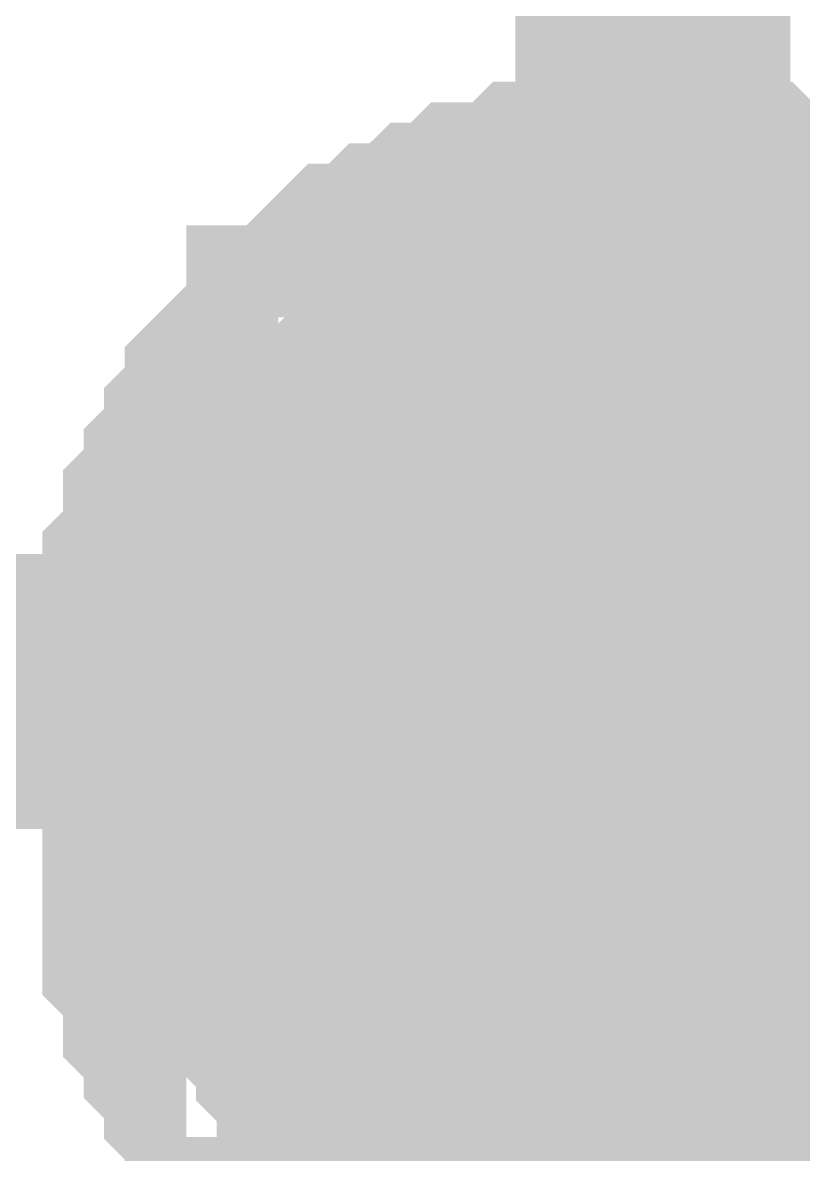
# Model space of a CAD drawing. Header units: millimetres. Extents: x 0 to 800, y 0 to 567.
# Drawn here: x 368.139 to 368.989, y 359.645 to 360.879 of the extents above; entities that cross this region are included whole.
import ezdxf

# ---------------------------------------------------------------- set-up
doc = ezdxf.new("R2010")
doc.units = ezdxf.units.MM
doc.layers.add('Sheet', color=255, linetype='Continuous')

msp = doc.modelspace()

# ---------------------------------------------------------------- linework, layer by layer
at = {"layer": 'Sheet'}
for points, const_width in [([(368.8255, 363.98), (368.8255, 360.1498)], 0.2997), ([(368.3103, 360.1498), (368.3103, 360.1722), (368.3103, 360.1946), (368.3103, 360.2394), (368.3103, 360.2618), (368.3327, 360.2842), (368.3327, 360.3066), (368.3327, 360.329), (368.3551, 360.3514), (368.3551, 360.3737), (368.3775, 360.3961), (368.3775, 360.4185), (368.3999, 360.4409), (368.3999, 360.4633), (368.4223, 360.4857), (368.4447, 360.5081), (368.4671, 360.5081), (368.4671, 360.5305), (368.4895, 360.5529), (368.5119, 360.5753), (368.5343, 360.5753), (368.5567, 360.5977), (368.5791, 360.5977), (368.6015, 360.6201), (368.6239, 360.6201), (368.6463, 360.6425), (368.6687, 360.6425), (368.6911, 360.6425), (368.7135, 360.6649), (368.7359, 360.6649), (368.7807, 360.6649), (368.8031, 360.6649), (368.8255, 360.6649)], 0.2997), ([(368.3103, 360.1498), (368.3103, 360.1722), (368.3103, 360.1946), (368.3103, 360.2394), (368.3103, 360.2618), (368.3327, 360.2842), (368.3327, 360.3066), (368.3327, 360.329), (368.3551, 360.3514), (368.3551, 360.3737), (368.3775, 360.3961), (368.3775, 360.4185), (368.3999, 360.4409), (368.3999, 360.4633), (368.4223, 360.4857), (368.4447, 360.5081), (368.4671, 360.5081), (368.4671, 360.5305), (368.4895, 360.5529), (368.5119, 360.5753), (368.5343, 360.5753), (368.5567, 360.5977), (368.5791, 360.5977), (368.6015, 360.6201), (368.6239, 360.6201), (368.6463, 360.6425), (368.6687, 360.6425), (368.6911, 360.6425), (368.7135, 360.6649), (368.7359, 360.6649), (368.7807, 360.6649), (368.8031, 360.6649), (368.8255, 360.6649)], 0.2997), ([(368.3103, 360.1498), (368.3103, 360.1722), (368.3103, 360.1946), (368.3103, 360.2394), (368.3103, 360.2618), (368.3327, 360.2842), (368.3327, 360.3066), (368.3327, 360.329), (368.3551, 360.3514), (368.3551, 360.3737), (368.3775, 360.3961), (368.3775, 360.4185), (368.3999, 360.4409), (368.3999, 360.4633), (368.4223, 360.4857), (368.4447, 360.5081), (368.4671, 360.5081), (368.4671, 360.5305), (368.4895, 360.5529), (368.5119, 360.5753), (368.5343, 360.5753), (368.5567, 360.5977), (368.5791, 360.5977), (368.6015, 360.6201), (368.6239, 360.6201), (368.6463, 360.6425), (368.6687, 360.6425), (368.6911, 360.6425), (368.7135, 360.6649), (368.7359, 360.6649), (368.7807, 360.6649), (368.8031, 360.6649), (368.8255, 360.6649)], 0.2997), ([(368.3103, 360.1498), (368.3103, 360.1722), (368.3103, 360.1946), (368.3103, 360.2394), (368.3103, 360.2618), (368.3327, 360.2842), (368.3327, 360.3066), (368.3327, 360.329), (368.3551, 360.3514), (368.3551, 360.3737), (368.3775, 360.3961), (368.3775, 360.4185), (368.3999, 360.4409), (368.3999, 360.4633), (368.4223, 360.4857), (368.4447, 360.5081), (368.4671, 360.5081), (368.4671, 360.5305), (368.4895, 360.5529), (368.5119, 360.5753), (368.5343, 360.5753), (368.5567, 360.5977), (368.5791, 360.5977), (368.6015, 360.6201), (368.6239, 360.6201), (368.6463, 360.6425), (368.6687, 360.6425), (368.6911, 360.6425), (368.7135, 360.6649), (368.7359, 360.6649), (368.7807, 360.6649), (368.8031, 360.6649), (368.8255, 360.6649)], 0.2997), ([(368.8255, 360.6649), (368.8255, 360.6649)], 0.2997), ([(368.8255, 360.6649), (368.8479, 360.6649), (368.8703, 360.6649), (368.8927, 360.6649), (368.9151, 360.6649), (368.9375, 360.6425), (368.9599, 360.6425), (369.0047, 360.6425), (369.0047, 360.6201), (369.0271, 360.6201), (369.0495, 360.5977), (369.0719, 360.5977), (369.0943, 360.5753), (369.1167, 360.5753), (369.1391, 360.5529), (369.1615, 360.5305)], 0.2997), ([(368.8255, 360.6649), (368.8255, 360.6649)], 0.2997), ([(368.8255, 360.6649), (368.8479, 360.6649), (368.8703, 360.6649), (368.8927, 360.6649), (368.9151, 360.6649), (368.9375, 360.6425), (368.9599, 360.6425), (369.0047, 360.6425), (369.0047, 360.6201), (369.0271, 360.6201), (369.0495, 360.5977), (369.0719, 360.5977), (369.0943, 360.5753), (369.1167, 360.5753), (369.1391, 360.5529), (369.1615, 360.5305)], 0.2997), ([(368.8255, 360.6649), (368.8255, 360.6649)], 0.2997), ([(368.8255, 360.6649), (368.8479, 360.6649), (368.8703, 360.6649), (368.8927, 360.6649), (368.9151, 360.6649), (368.9375, 360.6425), (368.9599, 360.6425), (369.0047, 360.6425), (369.0047, 360.6201), (369.0271, 360.6201), (369.0495, 360.5977), (369.0719, 360.5977), (369.0943, 360.5753), (369.1167, 360.5753), (369.1391, 360.5529), (369.1615, 360.5305)], 0.2997), ([(368.8255, 360.6649), (368.8255, 360.6649)], 0.2997), ([(368.8255, 360.6649), (368.8479, 360.6649), (368.8703, 360.6649), (368.8927, 360.6649), (368.9151, 360.6649), (368.9375, 360.6425), (368.9599, 360.6425), (369.0047, 360.6425), (369.0047, 360.6201), (369.0271, 360.6201), (369.0495, 360.5977), (369.0719, 360.5977), (369.0943, 360.5753), (369.1167, 360.5753), (369.1391, 360.5529), (369.1615, 360.5305)], 0.2997), ([(368.3103, 360.1498), (368.3103, 360.1722), (368.3103, 360.1946), (368.3103, 360.2394), (368.3103, 360.2618), (368.3327, 360.2842), (368.3327, 360.3066), (368.3327, 360.329), (368.3551, 360.3514), (368.3551, 360.3737), (368.3775, 360.3961), (368.3775, 360.4185), (368.3999, 360.4409), (368.3999, 360.4633), (368.4223, 360.4857), (368.4447, 360.5081), (368.4671, 360.5081), (368.4671, 360.5305), (368.4895, 360.5529), (368.5119, 360.5753), (368.5343, 360.5753), (368.5567, 360.5977), (368.5791, 360.5977), (368.6015, 360.6201), (368.6239, 360.6201), (368.6463, 360.6425), (368.6687, 360.6425), (368.6911, 360.6425), (368.7135, 360.6649), (368.7359, 360.6649), (368.7807, 360.6649), (368.8031, 360.6649), (368.8255, 360.6649)], 0.0991), ([(368.3103, 360.1498), (368.3103, 360.1722), (368.3103, 360.1946), (368.3103, 360.2394), (368.3103, 360.2618), (368.3327, 360.2842), (368.3327, 360.3066), (368.3327, 360.329), (368.3551, 360.3514), (368.3551, 360.3737), (368.3775, 360.3961), (368.3775, 360.4185), (368.3999, 360.4409), (368.3999, 360.4633), (368.4223, 360.4857), (368.4447, 360.5081), (368.4671, 360.5081), (368.4671, 360.5305), (368.4895, 360.5529), (368.5119, 360.5753), (368.5343, 360.5753), (368.5567, 360.5977), (368.5791, 360.5977), (368.6015, 360.6201), (368.6239, 360.6201), (368.6463, 360.6425), (368.6687, 360.6425), (368.6911, 360.6425), (368.7135, 360.6649), (368.7359, 360.6649), (368.7807, 360.6649), (368.8031, 360.6649), (368.8255, 360.6649)], 0.0991), ([(368.3103, 360.1498), (368.3103, 360.1722), (368.3103, 360.1946), (368.3103, 360.2394), (368.3103, 360.2618), (368.3327, 360.2842), (368.3327, 360.3066), (368.3327, 360.329), (368.3551, 360.3514), (368.3551, 360.3737), (368.3775, 360.3961), (368.3775, 360.4185), (368.3999, 360.4409), (368.3999, 360.4633), (368.4223, 360.4857), (368.4447, 360.5081), (368.4671, 360.5081), (368.4671, 360.5305), (368.4895, 360.5529), (368.5119, 360.5753), (368.5343, 360.5753), (368.5567, 360.5977), (368.5791, 360.5977), (368.6015, 360.6201), (368.6239, 360.6201), (368.6463, 360.6425), (368.6687, 360.6425), (368.6911, 360.6425), (368.7135, 360.6649), (368.7359, 360.6649), (368.7807, 360.6649), (368.8031, 360.6649), (368.8255, 360.6649)], 0.0991), ([(368.3103, 360.1498), (368.3103, 360.1722), (368.3103, 360.1946), (368.3103, 360.2394), (368.3103, 360.2618), (368.3327, 360.2842), (368.3327, 360.3066), (368.3327, 360.329), (368.3551, 360.3514), (368.3551, 360.3737), (368.3775, 360.3961), (368.3775, 360.4185), (368.3999, 360.4409), (368.3999, 360.4633), (368.4223, 360.4857), (368.4447, 360.5081), (368.4671, 360.5081), (368.4671, 360.5305), (368.4895, 360.5529), (368.5119, 360.5753), (368.5343, 360.5753), (368.5567, 360.5977), (368.5791, 360.5977), (368.6015, 360.6201), (368.6239, 360.6201), (368.6463, 360.6425), (368.6687, 360.6425), (368.6911, 360.6425), (368.7135, 360.6649), (368.7359, 360.6649), (368.7807, 360.6649), (368.8031, 360.6649), (368.8255, 360.6649)], 0.0991), ([(368.8255, 360.6649), (368.8255, 360.6649)], 0.0991), ([(368.8255, 360.6649), (368.8479, 360.6649), (368.8703, 360.6649), (368.8927, 360.6649), (368.9151, 360.6649), (368.9375, 360.6425), (368.9599, 360.6425), (369.0047, 360.6425), (369.0047, 360.6201), (369.0271, 360.6201), (369.0495, 360.5977)], 0.0991), ([(368.8255, 360.6649), (368.8255, 360.6649)], 0.0991), ([(368.8255, 360.6649), (368.8479, 360.6649), (368.8703, 360.6649), (368.8927, 360.6649), (368.9151, 360.6649), (368.9375, 360.6425), (368.9599, 360.6425), (369.0047, 360.6425), (369.0047, 360.6201), (369.0271, 360.6201), (369.0495, 360.5977)], 0.0991), ([(368.8255, 360.6649), (368.8255, 360.6649)], 0.0991), ([(368.8255, 360.6649), (368.8479, 360.6649), (368.8703, 360.6649), (368.8927, 360.6649), (368.9151, 360.6649), (368.9375, 360.6425), (368.9599, 360.6425), (369.0047, 360.6425), (369.0047, 360.6201), (369.0271, 360.6201), (369.0495, 360.5977)], 0.0991), ([(368.8255, 360.6649), (368.8255, 360.6649)], 0.0991), ([(368.8255, 360.6649), (368.8479, 360.6649), (368.8703, 360.6649), (368.8927, 360.6649), (368.9151, 360.6649), (368.9375, 360.6425), (368.9599, 360.6425), (369.0047, 360.6425), (369.0047, 360.6201), (369.0271, 360.6201), (369.0495, 360.5977)], 0.0991), ([(368.3103, 359.993), (368.3103, 360.0154), (368.3103, 360.0378), (368.3103, 360.0602), (368.3103, 360.0826), (368.3327, 360.105), (368.3327, 360.1274), (368.3327, 360.1722), (368.3551, 360.1722), (368.3551, 360.1946), (368.3775, 360.217), (368.3775, 360.2394), (368.3999, 360.2618), (368.3999, 360.2842), (368.4223, 360.3066), (368.4447, 360.329), (368.4671, 360.3514), (368.4671, 360.3514), (368.4895, 360.3737), (368.5119, 360.3961), (368.5343, 360.3961), (368.5567, 360.4185), (368.5791, 360.4185), (368.6015, 360.4409), (368.6239, 360.4409), (368.6463, 360.4633), (368.6687, 360.4633), (368.6911, 360.4633), (368.7135, 360.4857), (368.7359, 360.4857), (368.7807, 360.4857), (368.8031, 360.4857), (368.8255, 360.4857)], 0.2997), ([(368.3103, 359.993), (368.3103, 360.0154), (368.3103, 360.0378), (368.3103, 360.0602), (368.3103, 360.0826), (368.3327, 360.105), (368.3327, 360.1274), (368.3327, 360.1722), (368.3551, 360.1722), (368.3551, 360.1946), (368.3775, 360.217), (368.3775, 360.2394), (368.3999, 360.2618), (368.3999, 360.2842), (368.4223, 360.3066), (368.4447, 360.329), (368.4671, 360.3514), (368.4671, 360.3514), (368.4895, 360.3737), (368.5119, 360.3961), (368.5343, 360.3961), (368.5567, 360.4185), (368.5791, 360.4185), (368.6015, 360.4409), (368.6239, 360.4409), (368.6463, 360.4633), (368.6687, 360.4633), (368.6911, 360.4633), (368.7135, 360.4857), (368.7359, 360.4857), (368.7807, 360.4857), (368.8031, 360.4857), (368.8255, 360.4857)], 0.2997), ([(368.3103, 359.993), (368.3103, 360.0154), (368.3103, 360.0378), (368.3103, 360.0602), (368.3103, 360.0826), (368.3327, 360.105), (368.3327, 360.1274), (368.3327, 360.1722), (368.3551, 360.1722), (368.3551, 360.1946), (368.3775, 360.217), (368.3775, 360.2394), (368.3999, 360.2618), (368.3999, 360.2842), (368.4223, 360.3066), (368.4447, 360.329), (368.4671, 360.3514), (368.4671, 360.3514), (368.4895, 360.3737), (368.5119, 360.3961), (368.5343, 360.3961), (368.5567, 360.4185), (368.5791, 360.4185), (368.6015, 360.4409), (368.6239, 360.4409), (368.6463, 360.4633), (368.6687, 360.4633), (368.6911, 360.4633), (368.7135, 360.4857), (368.7359, 360.4857), (368.7807, 360.4857), (368.8031, 360.4857), (368.8255, 360.4857)], 0.2997), ([(368.3103, 359.993), (368.3103, 360.0154), (368.3103, 360.0378), (368.3103, 360.0602), (368.3103, 360.0826), (368.3327, 360.105), (368.3327, 360.1274), (368.3327, 360.1722), (368.3551, 360.1722), (368.3551, 360.1946), (368.3775, 360.217), (368.3775, 360.2394), (368.3999, 360.2618), (368.3999, 360.2842), (368.4223, 360.3066), (368.4447, 360.329), (368.4671, 360.3514), (368.4671, 360.3514), (368.4895, 360.3737), (368.5119, 360.3961), (368.5343, 360.3961), (368.5567, 360.4185), (368.5791, 360.4185), (368.6015, 360.4409), (368.6239, 360.4409), (368.6463, 360.4633), (368.6687, 360.4633), (368.6911, 360.4633), (368.7135, 360.4857), (368.7359, 360.4857), (368.7807, 360.4857), (368.8031, 360.4857), (368.8255, 360.4857)], 0.2997), ([(368.8255, 360.4857), (368.8255, 360.4857)], 0.2997), ([(368.8255, 360.4857), (368.8479, 360.4857), (368.8703, 360.4857), (368.8927, 360.4857), (368.9151, 360.4857), (368.9375, 360.4633), (368.9599, 360.4633), (369.0047, 360.4633), (369.0047, 360.4409), (369.0271, 360.4409), (369.0495, 360.4185), (369.0719, 360.4185), (369.0943, 360.3961), (369.1167, 360.3961), (369.1391, 360.3737), (369.1615, 360.3514)], 0.2997), ([(368.8255, 360.4857), (368.8255, 360.4857)], 0.2997), ([(368.8255, 360.4857), (368.8479, 360.4857), (368.8703, 360.4857), (368.8927, 360.4857), (368.9151, 360.4857), (368.9375, 360.4633), (368.9599, 360.4633), (369.0047, 360.4633), (369.0047, 360.4409), (369.0271, 360.4409), (369.0495, 360.4185), (369.0719, 360.4185), (369.0943, 360.3961), (369.1167, 360.3961), (369.1391, 360.3737), (369.1615, 360.3514)], 0.2997), ([(368.8255, 360.4857), (368.8255, 360.4857)], 0.2997), ([(368.8255, 360.4857), (368.8479, 360.4857), (368.8703, 360.4857), (368.8927, 360.4857), (368.9151, 360.4857), (368.9375, 360.4633), (368.9599, 360.4633), (369.0047, 360.4633), (369.0047, 360.4409), (369.0271, 360.4409), (369.0495, 360.4185), (369.0719, 360.4185), (369.0943, 360.3961), (369.1167, 360.3961), (369.1391, 360.3737), (369.1615, 360.3514)], 0.2997), ([(368.8255, 360.4857), (368.8255, 360.4857)], 0.2997), ([(368.8255, 360.4857), (368.8479, 360.4857), (368.8703, 360.4857), (368.8927, 360.4857), (368.9151, 360.4857), (368.9375, 360.4633), (368.9599, 360.4633), (369.0047, 360.4633), (369.0047, 360.4409), (369.0271, 360.4409), (369.0495, 360.4185), (369.0719, 360.4185), (369.0943, 360.3961), (369.1167, 360.3961), (369.1391, 360.3737), (369.1615, 360.3514)], 0.2997), ([(368.3103, 359.993), (368.3103, 360.0154), (368.3103, 360.0378), (368.3103, 360.0602), (368.3103, 360.0826), (368.3327, 360.105), (368.3327, 360.1274), (368.3327, 360.1722), (368.3551, 360.1722), (368.3551, 360.1946), (368.3775, 360.217), (368.3775, 360.2394), (368.3999, 360.2618), (368.3999, 360.2842), (368.4223, 360.3066), (368.4447, 360.329), (368.4671, 360.3514), (368.4671, 360.3514), (368.4895, 360.3737), (368.5119, 360.3961), (368.5343, 360.3961), (368.5567, 360.4185), (368.5791, 360.4185), (368.6015, 360.4409), (368.6239, 360.4409), (368.6463, 360.4633), (368.6687, 360.4633), (368.6911, 360.4633), (368.7135, 360.4857), (368.7359, 360.4857), (368.7807, 360.4857), (368.8031, 360.4857), (368.8255, 360.4857)], 0.0991), ([(368.3103, 359.993), (368.3103, 360.0154), (368.3103, 360.0378), (368.3103, 360.0602), (368.3103, 360.0826), (368.3327, 360.105), (368.3327, 360.1274), (368.3327, 360.1722), (368.3551, 360.1722), (368.3551, 360.1946), (368.3775, 360.217), (368.3775, 360.2394), (368.3999, 360.2618), (368.3999, 360.2842), (368.4223, 360.3066), (368.4447, 360.329), (368.4671, 360.3514), (368.4671, 360.3514), (368.4895, 360.3737), (368.5119, 360.3961), (368.5343, 360.3961), (368.5567, 360.4185), (368.5791, 360.4185), (368.6015, 360.4409), (368.6239, 360.4409), (368.6463, 360.4633), (368.6687, 360.4633), (368.6911, 360.4633), (368.7135, 360.4857), (368.7359, 360.4857), (368.7807, 360.4857), (368.8031, 360.4857), (368.8255, 360.4857)], 0.0991), ([(368.3103, 359.993), (368.3103, 360.0154), (368.3103, 360.0378), (368.3103, 360.0602), (368.3103, 360.0826), (368.3327, 360.105), (368.3327, 360.1274), (368.3327, 360.1722), (368.3551, 360.1722), (368.3551, 360.1946), (368.3775, 360.217), (368.3775, 360.2394), (368.3999, 360.2618), (368.3999, 360.2842), (368.4223, 360.3066), (368.4447, 360.329), (368.4671, 360.3514), (368.4671, 360.3514), (368.4895, 360.3737), (368.5119, 360.3961), (368.5343, 360.3961), (368.5567, 360.4185), (368.5791, 360.4185), (368.6015, 360.4409), (368.6239, 360.4409), (368.6463, 360.4633), (368.6687, 360.4633), (368.6911, 360.4633), (368.7135, 360.4857), (368.7359, 360.4857), (368.7807, 360.4857), (368.8031, 360.4857), (368.8255, 360.4857)], 0.0991), ([(368.3103, 359.993), (368.3103, 360.0154), (368.3103, 360.0378), (368.3103, 360.0602), (368.3103, 360.0826), (368.3327, 360.105), (368.3327, 360.1274), (368.3327, 360.1722), (368.3551, 360.1722), (368.3551, 360.1946), (368.3775, 360.217), (368.3775, 360.2394), (368.3999, 360.2618), (368.3999, 360.2842), (368.4223, 360.3066), (368.4447, 360.329), (368.4671, 360.3514), (368.4671, 360.3514), (368.4895, 360.3737), (368.5119, 360.3961), (368.5343, 360.3961), (368.5567, 360.4185), (368.5791, 360.4185), (368.6015, 360.4409), (368.6239, 360.4409), (368.6463, 360.4633), (368.6687, 360.4633), (368.6911, 360.4633), (368.7135, 360.4857), (368.7359, 360.4857), (368.7807, 360.4857), (368.8031, 360.4857), (368.8255, 360.4857)], 0.0991), ([(368.8255, 360.4857), (368.8255, 360.4857)], 0.0991), ([(368.8255, 360.4857), (368.8479, 360.4857), (368.8703, 360.4857), (368.8927, 360.4857), (368.9151, 360.4857), (368.9375, 360.4633), (368.9599, 360.4633), (369.0047, 360.4633), (369.0047, 360.4409), (369.0271, 360.4409), (369.0495, 360.4185)], 0.0991), ([(368.8255, 360.4857), (368.8255, 360.4857)], 0.0991), ([(368.8255, 360.4857), (368.8479, 360.4857), (368.8703, 360.4857), (368.8927, 360.4857), (368.9151, 360.4857), (368.9375, 360.4633), (368.9599, 360.4633), (369.0047, 360.4633), (369.0047, 360.4409), (369.0271, 360.4409), (369.0495, 360.4185)], 0.0991), ([(368.8255, 360.4857), (368.8255, 360.4857)], 0.0991), ([(368.8255, 360.4857), (368.8479, 360.4857), (368.8703, 360.4857), (368.8927, 360.4857), (368.9151, 360.4857), (368.9375, 360.4633), (368.9599, 360.4633), (369.0047, 360.4633), (369.0047, 360.4409), (369.0271, 360.4409), (369.0495, 360.4185)], 0.0991), ([(368.8255, 360.4857), (368.8255, 360.4857)], 0.0991), ([(368.8255, 360.4857), (368.8479, 360.4857), (368.8703, 360.4857), (368.8927, 360.4857), (368.9151, 360.4857), (368.9375, 360.4633), (368.9599, 360.4633), (369.0047, 360.4633), (369.0047, 360.4409), (369.0271, 360.4409), (369.0495, 360.4185)], 0.0991), ([(364.7488, 360.1498), (368.8255, 360.1498), (368.8255, 359.993)], 0.2997), ([(368.8255, 359.657), (368.8031, 359.657), (368.7807, 359.657), (368.7359, 359.657), (368.7135, 359.657), (368.6911, 359.6794), (368.6687, 359.6794), (368.6463, 359.6794), (368.6239, 359.7018), (368.6015, 359.7018), (368.5791, 359.7242), (368.5567, 359.7242), (368.5343, 359.7466), (368.5119, 359.7466), (368.4895, 359.769), (368.4671, 359.7914), (368.4671, 359.8138), (368.4447, 359.8138), (368.4223, 359.8362), (368.3999, 359.8586), (368.3999, 359.881), (368.3775, 359.9034), (368.3775, 359.9258), (368.3551, 359.9482), (368.3551, 359.9482), (368.3327, 359.9706), (368.3327, 360.0154), (368.3327, 360.0378), (368.3103, 360.0602), (368.3103, 360.0826), (368.3103, 360.105), (368.3103, 360.1274), (368.3103, 360.1498)], 0.2997), ([(368.3103, 360.1498), (368.3103, 360.1498)], 0.2997), ([(368.8255, 359.657), (368.8031, 359.657), (368.7807, 359.657), (368.7359, 359.657), (368.7135, 359.657), (368.6911, 359.6794), (368.6687, 359.6794), (368.6463, 359.6794), (368.6239, 359.7018), (368.6015, 359.7018), (368.5791, 359.7242), (368.5567, 359.7242), (368.5343, 359.7466), (368.5119, 359.7466), (368.4895, 359.769), (368.4671, 359.7914), (368.4671, 359.8138), (368.4447, 359.8138), (368.4223, 359.8362), (368.3999, 359.8586), (368.3999, 359.881), (368.3775, 359.9034), (368.3775, 359.9258), (368.3551, 359.9482), (368.3551, 359.9482), (368.3327, 359.9706), (368.3327, 360.0154), (368.3327, 360.0378), (368.3103, 360.0602), (368.3103, 360.0826), (368.3103, 360.105), (368.3103, 360.1274), (368.3103, 360.1498)], 0.2997), ([(368.3103, 360.1498), (368.3103, 360.1498)], 0.2997), ([(368.8255, 359.657), (368.8031, 359.657), (368.7807, 359.657), (368.7359, 359.657), (368.7135, 359.657), (368.6911, 359.6794), (368.6687, 359.6794), (368.6463, 359.6794), (368.6239, 359.7018), (368.6015, 359.7018), (368.5791, 359.7242), (368.5567, 359.7242), (368.5343, 359.7466), (368.5119, 359.7466), (368.4895, 359.769), (368.4671, 359.7914), (368.4671, 359.8138), (368.4447, 359.8138), (368.4223, 359.8362), (368.3999, 359.8586), (368.3999, 359.881), (368.3775, 359.9034), (368.3775, 359.9258), (368.3551, 359.9482), (368.3551, 359.9482), (368.3327, 359.9706), (368.3327, 360.0154), (368.3327, 360.0378), (368.3103, 360.0602), (368.3103, 360.0826), (368.3103, 360.105), (368.3103, 360.1274), (368.3103, 360.1498)], 0.2997), ([(368.3103, 360.1498), (368.3103, 360.1498)], 0.2997), ([(368.8255, 359.657), (368.8031, 359.657), (368.7807, 359.657), (368.7359, 359.657), (368.7135, 359.657), (368.6911, 359.6794), (368.6687, 359.6794), (368.6463, 359.6794), (368.6239, 359.7018), (368.6015, 359.7018), (368.5791, 359.7242), (368.5567, 359.7242), (368.5343, 359.7466), (368.5119, 359.7466), (368.4895, 359.769), (368.4671, 359.7914), (368.4671, 359.8138), (368.4447, 359.8138), (368.4223, 359.8362), (368.3999, 359.8586), (368.3999, 359.881), (368.3775, 359.9034), (368.3775, 359.9258), (368.3551, 359.9482), (368.3551, 359.9482), (368.3327, 359.9706), (368.3327, 360.0154), (368.3327, 360.0378), (368.3103, 360.0602), (368.3103, 360.0826), (368.3103, 360.105), (368.3103, 360.1274), (368.3103, 360.1498)], 0.2997), ([(368.3103, 360.1498), (368.3103, 360.1498)], 0.2997), ([(368.8255, 359.657), (368.8031, 359.657), (368.7807, 359.657), (368.7359, 359.657), (368.7135, 359.657), (368.6911, 359.6794), (368.6687, 359.6794), (368.6463, 359.6794), (368.6239, 359.7018), (368.6015, 359.7018), (368.5791, 359.7242), (368.5567, 359.7242), (368.5343, 359.7466), (368.5119, 359.7466), (368.4895, 359.769), (368.4671, 359.7914), (368.4671, 359.8138), (368.4447, 359.8138), (368.4223, 359.8362), (368.3999, 359.8586), (368.3999, 359.881), (368.3775, 359.9034), (368.3775, 359.9258), (368.3551, 359.9482), (368.3551, 359.9482), (368.3327, 359.9706), (368.3327, 360.0154), (368.3327, 360.0378), (368.3103, 360.0602), (368.3103, 360.0826), (368.3103, 360.105), (368.3103, 360.1274), (368.3103, 360.1498)], 0.0991), ([(368.3103, 360.1498), (368.3103, 360.1498)], 0.0991), ([(368.8255, 359.657), (368.8031, 359.657), (368.7807, 359.657), (368.7359, 359.657), (368.7135, 359.657), (368.6911, 359.6794), (368.6687, 359.6794), (368.6463, 359.6794), (368.6239, 359.7018), (368.6015, 359.7018), (368.5791, 359.7242), (368.5567, 359.7242), (368.5343, 359.7466), (368.5119, 359.7466), (368.4895, 359.769), (368.4671, 359.7914), (368.4671, 359.8138), (368.4447, 359.8138), (368.4223, 359.8362), (368.3999, 359.8586), (368.3999, 359.881), (368.3775, 359.9034), (368.3775, 359.9258), (368.3551, 359.9482), (368.3551, 359.9482), (368.3327, 359.9706), (368.3327, 360.0154), (368.3327, 360.0378), (368.3103, 360.0602), (368.3103, 360.0826), (368.3103, 360.105), (368.3103, 360.1274), (368.3103, 360.1498)], 0.0991), ([(368.3103, 360.1498), (368.3103, 360.1498)], 0.0991), ([(368.8255, 359.657), (368.8031, 359.657), (368.7807, 359.657), (368.7359, 359.657), (368.7135, 359.657), (368.6911, 359.6794), (368.6687, 359.6794), (368.6463, 359.6794), (368.6239, 359.7018), (368.6015, 359.7018), (368.5791, 359.7242), (368.5567, 359.7242), (368.5343, 359.7466), (368.5119, 359.7466), (368.4895, 359.769), (368.4671, 359.7914), (368.4671, 359.8138), (368.4447, 359.8138), (368.4223, 359.8362), (368.3999, 359.8586), (368.3999, 359.881), (368.3775, 359.9034), (368.3775, 359.9258), (368.3551, 359.9482), (368.3551, 359.9482), (368.3327, 359.9706), (368.3327, 360.0154), (368.3327, 360.0378), (368.3103, 360.0602), (368.3103, 360.0826), (368.3103, 360.105), (368.3103, 360.1274), (368.3103, 360.1498)], 0.0991), ([(368.3103, 360.1498), (368.3103, 360.1498)], 0.0991), ([(368.8255, 359.657), (368.8031, 359.657), (368.7807, 359.657), (368.7359, 359.657), (368.7135, 359.657), (368.6911, 359.6794), (368.6687, 359.6794), (368.6463, 359.6794), (368.6239, 359.7018), (368.6015, 359.7018), (368.5791, 359.7242), (368.5567, 359.7242), (368.5343, 359.7466), (368.5119, 359.7466), (368.4895, 359.769), (368.4671, 359.7914), (368.4671, 359.8138), (368.4447, 359.8138), (368.4223, 359.8362), (368.3999, 359.8586), (368.3999, 359.881), (368.3775, 359.9034), (368.3775, 359.9258), (368.3551, 359.9482), (368.3551, 359.9482), (368.3327, 359.9706), (368.3327, 360.0154), (368.3327, 360.0378), (368.3103, 360.0602), (368.3103, 360.0826), (368.3103, 360.105), (368.3103, 360.1274), (368.3103, 360.1498)], 0.0991), ([(368.3103, 360.1498), (368.3103, 360.1498)], 0.0991), ([(368.8255, 358.2235), (368.8255, 359.993), (374.4925, 359.993), (374.4925, 360.0378)], 0.2997), ([(368.7135, 359.4778), (368.6911, 359.5002), (368.6687, 359.5002), (368.6463, 359.5002), (368.6239, 359.5226), (368.6015, 359.5226), (368.5791, 359.545), (368.5567, 359.545), (368.5343, 359.5674), (368.5119, 359.5674), (368.4895, 359.5898), (368.4671, 359.6122), (368.4671, 359.6346), (368.4447, 359.6346), (368.4223, 359.657), (368.3999, 359.6794), (368.3999, 359.7018), (368.3775, 359.7242), (368.3775, 359.7466), (368.3551, 359.769), (368.3551, 359.7914), (368.3327, 359.8138), (368.3327, 359.8362), (368.3327, 359.8586), (368.3103, 359.881), (368.3103, 359.9034), (368.3103, 359.9482), (368.3103, 359.9706), (368.3103, 359.993)], 0.2997), ([(368.3103, 359.993), (368.3103, 359.993)], 0.2997), ([(368.7135, 359.4778), (368.6911, 359.5002), (368.6687, 359.5002), (368.6463, 359.5002), (368.6239, 359.5226), (368.6015, 359.5226), (368.5791, 359.545), (368.5567, 359.545), (368.5343, 359.5674), (368.5119, 359.5674), (368.4895, 359.5898), (368.4671, 359.6122), (368.4671, 359.6346), (368.4447, 359.6346), (368.4223, 359.657), (368.3999, 359.6794), (368.3999, 359.7018), (368.3775, 359.7242), (368.3775, 359.7466), (368.3551, 359.769), (368.3551, 359.7914), (368.3327, 359.8138), (368.3327, 359.8362), (368.3327, 359.8586), (368.3103, 359.881), (368.3103, 359.9034), (368.3103, 359.9482), (368.3103, 359.9706), (368.3103, 359.993)], 0.2997), ([(368.3103, 359.993), (368.3103, 359.993)], 0.2997), ([(368.7135, 359.4778), (368.6911, 359.5002), (368.6687, 359.5002), (368.6463, 359.5002), (368.6239, 359.5226), (368.6015, 359.5226), (368.5791, 359.545), (368.5567, 359.545), (368.5343, 359.5674), (368.5119, 359.5674), (368.4895, 359.5898), (368.4671, 359.6122), (368.4671, 359.6346), (368.4447, 359.6346), (368.4223, 359.657), (368.3999, 359.6794), (368.3999, 359.7018), (368.3775, 359.7242), (368.3775, 359.7466), (368.3551, 359.769), (368.3551, 359.7914), (368.3327, 359.8138), (368.3327, 359.8362), (368.3327, 359.8586), (368.3103, 359.881), (368.3103, 359.9034), (368.3103, 359.9482), (368.3103, 359.9706), (368.3103, 359.993)], 0.2997), ([(368.3103, 359.993), (368.3103, 359.993)], 0.2997), ([(368.7135, 359.4778), (368.6911, 359.5002), (368.6687, 359.5002), (368.6463, 359.5002), (368.6239, 359.5226), (368.6015, 359.5226), (368.5791, 359.545), (368.5567, 359.545), (368.5343, 359.5674), (368.5119, 359.5674), (368.4895, 359.5898), (368.4671, 359.6122), (368.4671, 359.6346), (368.4447, 359.6346), (368.4223, 359.657), (368.3999, 359.6794), (368.3999, 359.7018), (368.3775, 359.7242), (368.3775, 359.7466), (368.3551, 359.769), (368.3551, 359.7914), (368.3327, 359.8138), (368.3327, 359.8362), (368.3327, 359.8586), (368.3103, 359.881), (368.3103, 359.9034), (368.3103, 359.9482), (368.3103, 359.9706), (368.3103, 359.993)], 0.2997), ([(368.3103, 359.993), (368.3103, 359.993)], 0.2997), ([(368.4895, 359.5898), (368.4671, 359.6122), (368.4671, 359.6346), (368.4447, 359.6346), (368.4223, 359.657), (368.3999, 359.6794), (368.3999, 359.7018), (368.3775, 359.7242), (368.3775, 359.7466), (368.3551, 359.769), (368.3551, 359.7914), (368.3327, 359.8138), (368.3327, 359.8362), (368.3327, 359.8586), (368.3103, 359.881), (368.3103, 359.9034), (368.3103, 359.9482), (368.3103, 359.9706), (368.3103, 359.993)], 0.0991), ([(368.3103, 359.993), (368.3103, 359.993)], 0.0991), ([(368.4895, 359.5898), (368.4671, 359.6122), (368.4671, 359.6346), (368.4447, 359.6346), (368.4223, 359.657), (368.3999, 359.6794), (368.3999, 359.7018), (368.3775, 359.7242), (368.3775, 359.7466), (368.3551, 359.769), (368.3551, 359.7914), (368.3327, 359.8138), (368.3327, 359.8362), (368.3327, 359.8586), (368.3103, 359.881), (368.3103, 359.9034), (368.3103, 359.9482), (368.3103, 359.9706), (368.3103, 359.993)], 0.0991), ([(368.3103, 359.993), (368.3103, 359.993)], 0.0991), ([(368.4895, 359.5898), (368.4671, 359.6122), (368.4671, 359.6346), (368.4447, 359.6346), (368.4223, 359.657), (368.3999, 359.6794), (368.3999, 359.7018), (368.3775, 359.7242), (368.3775, 359.7466), (368.3551, 359.769), (368.3551, 359.7914), (368.3327, 359.8138), (368.3327, 359.8362), (368.3327, 359.8586), (368.3103, 359.881), (368.3103, 359.9034), (368.3103, 359.9482), (368.3103, 359.9706), (368.3103, 359.993)], 0.0991), ([(368.3103, 359.993), (368.3103, 359.993)], 0.0991), ([(368.4895, 359.5898), (368.4671, 359.6122), (368.4671, 359.6346), (368.4447, 359.6346), (368.4223, 359.657), (368.3999, 359.6794), (368.3999, 359.7018), (368.3775, 359.7242), (368.3775, 359.7466), (368.3551, 359.769), (368.3551, 359.7914), (368.3327, 359.8138), (368.3327, 359.8362), (368.3327, 359.8586), (368.3103, 359.881), (368.3103, 359.9034), (368.3103, 359.9482), (368.3103, 359.9706), (368.3103, 359.993)], 0.0991), ([(368.3103, 359.993), (368.3103, 359.993)], 0.0991), ([(369.1615, 359.7914), (369.1391, 359.769), (369.1167, 359.7466), (369.0943, 359.7466), (369.0719, 359.7242), (369.0495, 359.7242), (369.0271, 359.7018), (369.0047, 359.7018), (369.0047, 359.6794), (368.9599, 359.6794), (368.9375, 359.6794), (368.9151, 359.657), (368.8927, 359.657), (368.8703, 359.657), (368.8479, 359.657), (368.8255, 359.657)], 0.2997), ([(369.1615, 359.7914), (369.1391, 359.769), (369.1167, 359.7466), (369.0943, 359.7466), (369.0719, 359.7242), (369.0495, 359.7242), (369.0271, 359.7018), (369.0047, 359.7018), (369.0047, 359.6794), (368.9599, 359.6794), (368.9375, 359.6794), (368.9151, 359.657), (368.8927, 359.657), (368.8703, 359.657), (368.8479, 359.657), (368.8255, 359.657)], 0.2997), ([(369.1615, 359.7914), (369.1391, 359.769), (369.1167, 359.7466), (369.0943, 359.7466), (369.0719, 359.7242), (369.0495, 359.7242), (369.0271, 359.7018), (369.0047, 359.7018), (369.0047, 359.6794), (368.9599, 359.6794), (368.9375, 359.6794), (368.9151, 359.657), (368.8927, 359.657), (368.8703, 359.657), (368.8479, 359.657), (368.8255, 359.657)], 0.2997), ([(369.1615, 359.7914), (369.1391, 359.769), (369.1167, 359.7466), (369.0943, 359.7466), (369.0719, 359.7242), (369.0495, 359.7242), (369.0271, 359.7018), (369.0047, 359.7018), (369.0047, 359.6794), (368.9599, 359.6794), (368.9375, 359.6794), (368.9151, 359.657), (368.8927, 359.657), (368.8703, 359.657), (368.8479, 359.657), (368.8255, 359.657)], 0.2997), ([(369.0495, 359.7242), (369.0271, 359.7018), (369.0047, 359.7018), (369.0047, 359.6794), (368.9599, 359.6794), (368.9375, 359.6794), (368.9151, 359.657), (368.8927, 359.657), (368.8703, 359.657), (368.8479, 359.657), (368.8255, 359.657)], 0.0991), ([(369.0495, 359.7242), (369.0271, 359.7018), (369.0047, 359.7018), (369.0047, 359.6794), (368.9599, 359.6794), (368.9375, 359.6794), (368.9151, 359.657), (368.8927, 359.657), (368.8703, 359.657), (368.8479, 359.657), (368.8255, 359.657)], 0.0991), ([(369.0495, 359.7242), (369.0271, 359.7018), (369.0047, 359.7018), (369.0047, 359.6794), (368.9599, 359.6794), (368.9375, 359.6794), (368.9151, 359.657), (368.8927, 359.657), (368.8703, 359.657), (368.8479, 359.657), (368.8255, 359.657)], 0.0991), ([(369.0495, 359.7242), (369.0271, 359.7018), (369.0047, 359.7018), (369.0047, 359.6794), (368.9599, 359.6794), (368.9375, 359.6794), (368.9151, 359.657), (368.8927, 359.657), (368.8703, 359.657), (368.8479, 359.657), (368.8255, 359.657)], 0.0991), ([(369.1615, 359.6122), (369.1391, 359.5898), (369.1167, 359.5674), (369.0943, 359.5674), (369.0719, 359.545), (369.0495, 359.545), (369.0271, 359.5226), (369.0047, 359.5226), (369.0047, 359.5002), (368.9599, 359.5002), (368.9375, 359.5002), (368.9151, 359.4778)], 0.2997), ([(369.1615, 359.6122), (369.1391, 359.5898), (369.1167, 359.5674), (369.0943, 359.5674), (369.0719, 359.545), (369.0495, 359.545), (369.0271, 359.5226), (369.0047, 359.5226), (369.0047, 359.5002), (368.9599, 359.5002), (368.9375, 359.5002), (368.9151, 359.4778)], 0.2997), ([(369.1615, 359.6122), (369.1391, 359.5898), (369.1167, 359.5674), (369.0943, 359.5674), (369.0719, 359.545), (369.0495, 359.545), (369.0271, 359.5226), (369.0047, 359.5226), (369.0047, 359.5002), (368.9599, 359.5002), (368.9375, 359.5002), (368.9151, 359.4778)], 0.2997), ([(369.1615, 359.6122), (369.1391, 359.5898), (369.1167, 359.5674), (369.0943, 359.5674), (369.0719, 359.545), (369.0495, 359.545), (369.0271, 359.5226), (369.0047, 359.5226), (369.0047, 359.5002), (368.9599, 359.5002), (368.9375, 359.5002), (368.9151, 359.4778)], 0.2997)]:
    msp.add_lwpolyline(points, dxfattribs=dict(at, const_width=const_width))
at = {"layer": 'Sheet', "const_width": 0.508}
for points in [[(368.554, 360.172, 1), (369.062, 360.172, 1)], [(368.554, 359.9993, 1), (369.062, 359.9993, 1)]]:
    msp.add_lwpolyline(points, format="xyb", close=True, dxfattribs=at)

doc.saveas('drawing.dxf')
